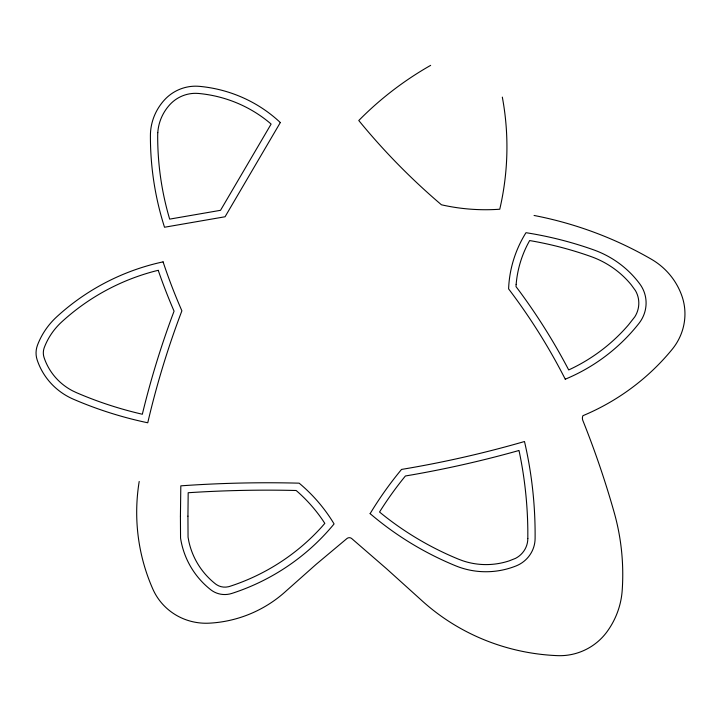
<?xml version="1.0" encoding="UTF-8"?>
<svg xmlns="http://www.w3.org/2000/svg" width="721" height="721" viewBox="0 0 721 721"><rect width="100%" height="100%" fill="white"/><g stroke="black" fill="none" stroke-linecap="round" stroke-linejoin="round"><path stroke-width="1.08" d="M158.223 270.339L154.997 271.105A214.966 209.198 -24.4 0 0 61.591 322.044A66.512 64.728 -24.4 0 0 44.323 347.459L44.026 348.306A15.583 15.168 -24.4 0 0 44.08 357.571A61.042 59.401 -24.4 0 0 72.749 390.908L76.57 392.711A387.195 376.813 -24.4 0 0 136.927 412.953L142.343 414.251L142.938 411.772A894.076 870.094 -24.4 0 1 171.634 317.682L174.067 311.157L173.437 309.706A603.774 587.579 -24.4 0 1 159.017 272.583L158.241 270.339M502.321 97.11A284.056 276.431 -24.4 0 1 499.761 209.225A197.5 192.201 -24.4 0 1 441.45 204.791A683.652 665.321 -24.4 0 1 358.779 120.515A320.98 312.373 -24.4 0 1 430.653 65.359M139.198 481.457A199.402 194.048 -24.4 0 0 152.861 589.12A59.555 57.959 -24.4 0 0 209.171 623.169A120.371 117.135 -24.4 0 0 286.084 591.022L316.131 564.345L346.954 538.524A3.677 3.578 -24.4 0 1 351.686 538.533L386.492 568.689L420.667 599.53A218.075 212.226 -24.4 0 0 557.477 655.641A57.184 55.652 -24.4 0 0 607.091 631.641A80.734 78.571 -24.4 0 0 622.196 590.427A239.011 232.604 -24.4 0 0 614.166 512.406A969.592 943.591 -24.4 0 0 582.829 420.451A6.336 6.165 -24.4 0 1 582.938 415.684A224.673 218.652 -24.4 0 0 672.152 349.361A56.887 55.355 -24.4 0 0 681.859 295.835A72.118 70.18 -24.4 0 0 651.342 259.209A383.031 372.757 -24.4 0 0 534.063 215.462M180.421 516.281L180.547 538.019A85.628 83.33 -24.4 0 0 210.775 589.769A22.82 22.207 -24.4 0 0 231.892 593.41A214.732 208.973 -24.4 0 0 334.084 523.933A169.246 164.703 -24.4 0 0 299.152 483.169A1209.18 1176.744 -24.4 0 0 180.818 485.846L180.421 516.281M187.938 516.146L188.055 537.163L188.83 541.363A78.039 75.948 -24.4 0 0 215.516 583.938L216.543 584.677A15.267 14.853 -24.4 0 0 228.458 586.732L229.729 586.38A207.116 201.565 -24.4 0 0 321.71 526.961L324.82 523.365L322.972 520.562A161.693 157.358 -24.4 0 0 297.476 491.641L296.142 490.496L289.004 490.343A1201.628 1169.399 -24.4 0 0 191.002 492.551L188.181 492.74L187.938 516.146M157.782 132.637L157.683 135.512A306.101 297.89 -24.4 0 0 169.255 217.742L169.669 219.121L220.527 210.316L271.105 124.093L269.96 123.066A131.393 127.869 -24.4 0 0 198.717 93.478L196.031 93.333A33.986 33.076 -24.4 0 0 169.94 104.536A46.441 45.198 -24.4 0 0 157.791 132.637M516.146 284.398L516.011 286.616L519.859 291.753A639.653 622.502 -24.4 0 1 567.634 367.917L568.68 369.927L569.401 369.612A171.823 167.218 -24.4 0 0 628.541 324.81L634.859 316.771A26.199 25.505 -24.4 0 0 635.453 290.617L631.199 284.768A94.802 92.261 -24.4 0 0 590.841 256.505A369.828 359.905 -24.4 0 0 530.332 240.679L529.647 240.562L527.556 244.464A109.096 106.167 -24.4 0 0 516.146 284.398M527.826 538.551L527.691 540.885A22.504 21.9 -24.4 0 1 515.524 558.369L509.062 560.911A72.433 70.496 -24.4 0 1 462.918 560.821L458.493 559.172A318.52 309.976 -24.4 0 1 381.247 513.424L379.552 512.018L381.03 509.666A353.47 343.989 -24.4 0 1 404.328 477.302L405.4 475.986L413.034 474.679A1063.223 1034.707 -24.4 0 0 516.218 451.265L518.994 450.481L519.129 451.067A424.308 412.926 -24.4 0 1 527.826 530.665L527.826 538.551M280.325 122.552L225.069 216.76L164.514 227.241A313.545 305.136 -24.4 0 1 150.41 135.575A53.778 52.336 -24.4 0 1 164.604 99.768A41.277 40.178 -24.4 0 1 199.501 86.358A138.747 135.025 -24.4 0 1 280.325 122.552M163.081 261.867A222.257 216.3 -24.4 0 0 56.689 316.87A73.866 71.893 -24.4 0 0 37.501 345.116A22.919 22.297 -24.4 0 0 37.168 359.941A68.333 66.503 -24.4 0 0 73.443 399.227A394.82 384.23 -24.4 0 0 147.751 422.785A886.767 862.983 -24.4 0 1 181.89 310.832A596.465 580.468 -24.4 0 1 163.081 261.867M370.125 513.64A325.964 317.222 -24.4 0 0 455.636 565.805A79.743 77.607 -24.4 0 0 516.119 565.913A29.813 29.02 -24.4 0 0 535.099 538.623A431.618 420.037 -24.4 0 0 524.491 441.522A1055.914 1027.596 -24.4 0 1 401.534 469.425A360.779 351.1 -24.4 0 0 370.125 513.64M565.264 379.201A179.132 174.329 -24.4 0 0 638.986 323.35A33.517 32.625 -24.4 0 0 639.878 284.056A102.049 99.318 -24.4 0 0 593.491 249.799A377.326 367.214 -24.4 0 0 525.988 232.694A116.405 113.278 -24.4 0 0 508.602 288.887A632.344 615.392 -24.4 0 1 565.264 379.201"/></g></svg>
